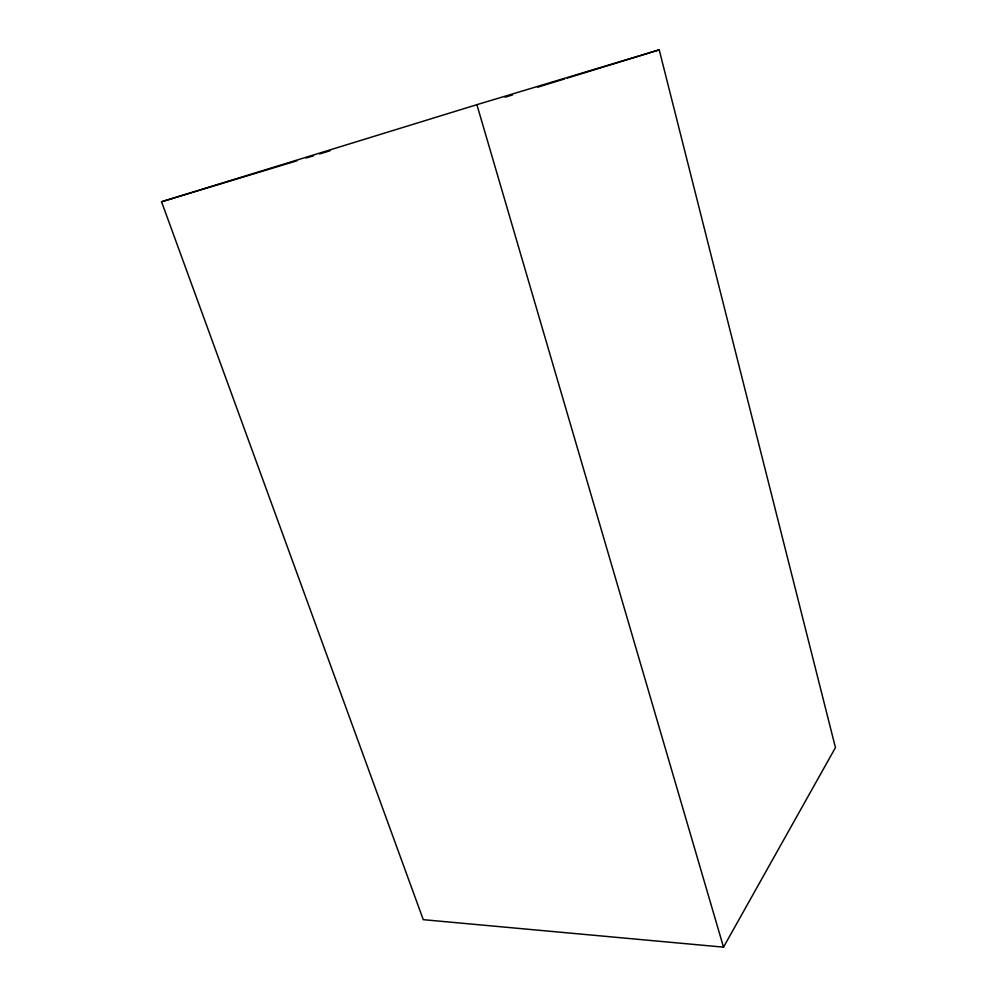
<?xml version="1.0" encoding="UTF-8"?>
<svg xmlns="http://www.w3.org/2000/svg" width="997" height="997" viewBox="0 0 997 997"><rect width="100%" height="100%" fill="white"/><g stroke="black" fill="none" stroke-linecap="round" stroke-linejoin="round"><path stroke-width="1.5" d="M723.51 947.15L835.449 747.6L659.216 49.85L476.89 104.673L161.551 201.755L423.264 919.67L723.51 947.15L476.89 104.673M505.118 97.208L512.533 94.927M537.719 87.188L564.389 78.987M567.355 78.078L659.216 49.85M161.551 201.755L297.193 160.704M306.141 158L313.594 155.744M319.551 153.949L329.982 150.784"/></g></svg>
